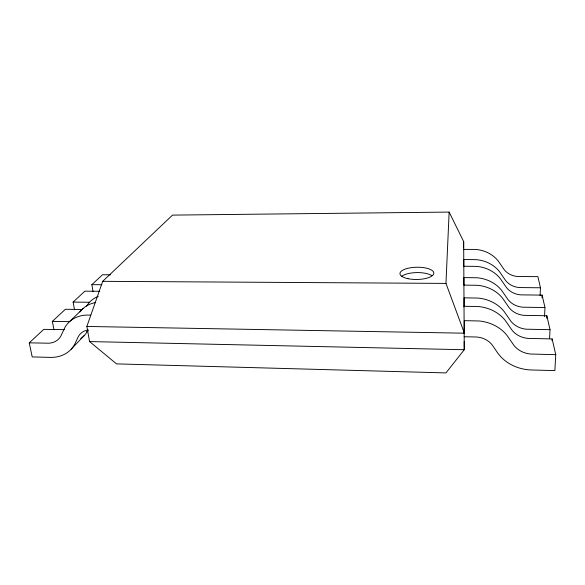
<?xml version="1.0" encoding="UTF-8"?>
<svg xmlns="http://www.w3.org/2000/svg" width="585" height="585" viewBox="0 0 585 585"><rect width="100%" height="100%" fill="white"/><g stroke="black" fill="none" stroke-linecap="round" stroke-linejoin="round"><path stroke-width="0.88" d="M463.612 247.762L463.664 241.568L449.141 212.084L172.531 215.112L102.689 281.327L86.865 326.452L89.571 341.567L116.495 363.885L445.953 372.916L464.256 349.72L463.664 241.568M463.751 266.519L463.81 259.55L476.153 259.652A32.263 29.104 -1.1 0 1 499.444 271.55L505.652 280.573A19.678 17.63 -7.9 0 0 519.334 287.557L540.452 287.783L540.087 295.549M463.898 284.902L463.956 277.604L477.009 277.765A34.076 30.442 0.3 0 1 501.616 290.336L508.175 299.812A20.811 18.479 -6.4 0 0 522.632 307.198L544.964 307.534L544.525 316.573M464.044 306.847L464.124 297.831L477.96 298.065A36.109 31.904 1.5 0 1 504.058 311.395L510.997 321.377A22.091 19.415 -5 0 0 526.324 329.201L550.032 329.677L549.571 338.591M464.197 333.179L464.307 320.653L479.035 320.975A38.405 33.499 2.8 0 1 506.807 335.154L514.186 345.698A23.532 20.438 -3.6 0 0 530.493 354.02L555.75 354.671L554.865 370.597L531.75 369.991A42.317 36.753 -3.6 0 1 497.294 352.404L492.782 345.786A20.343 17.747 2.8 0 0 475.503 336.967L464.161 336.755M86.865 326.452L464.41 333.194L445.96 283.403L449.141 212.084M542.003 297.758L542.127 295.118L520.555 294.862A20.102 17.945 -7.3 0 1 506.588 287.725L500.248 278.533A32.943 29.608 -0.6 0 0 476.475 266.38L463.868 266.263M546.719 318.342L546.843 315.746L523.999 315.359A21.287 18.83 -5.9 0 1 509.221 307.812L502.522 298.145A34.829 30.99 0.8 0 0 477.36 285.297L464.022 285.107M552.05 340.741L552.145 338.927L527.867 338.386A22.625 19.795 -4.4 0 1 512.175 330.379L505.074 320.185A36.957 32.504 2 0 0 478.362 306.547L464.19 306.277M71.18 349.201L84.394 335.388M69.586 321.604L83.033 308.544M88.13 329.962A18.223 14.91 37.5 0 0 78.024 337.201L75.319 343.022A36.636 29.491 40.6 0 1 50.215 357.391L32.197 356.916L29.25 342.847L43.765 329.355L62.836 329.64A19.678 16.022 40.9 0 0 64.291 329.487M53.995 329.794L52.35 321.377L65.381 309.268L81.863 309.494M74.529 309.838L73.11 302.087L84.862 291.162L99.742 291.293M93.081 291.747L91.86 284.661L102.521 274.753L110.507 274.789M463.729 249.371L475.678 249.444A31.246 28.329 -2 0 1 498.215 260.961L504.233 269.722A19.042 17.14 -8.8 0 0 517.469 276.493L537.9 276.654L540.452 287.783M102.689 281.327L445.96 283.403M91.86 284.661L101.878 284.734M73.11 302.087L89.308 302.277M90.682 315.088L85.629 315.118A34.405 28.153 37.5 0 0 65.081 327.147L60.686 336.36A20.373 16.402 40.6 0 1 48.913 343.212L29.25 342.847M52.35 321.377L69.33 321.662M89.571 341.567L464.256 349.72L464.197 341.508M542.127 295.118L544.964 307.534M546.843 315.746L550.032 329.677M552.145 338.927L555.75 354.671M401.522 276.486A16.885 6.208 -0.8 0 1 416.308 272.588A16.885 6.208 -0.8 0 1 431.854 275.652M79.911 312.002A33.228 27.495 37.8 0 1 95.245 302.62M88.079 330.094A35.378 28.811 41 0 1 80.759 338.583M86.638 306.152A32.526 27.1 38 0 1 98.295 296.339M87.969 330.832A34.632 28.402 41.2 0 1 86.602 331.68M408.008 278.687A16.928 6.121 -0.9 0 0 433.829 273.305A16.928 6.121 -0.9 0 0 408.886 268.069A16.928 6.121 -0.9 0 0 408.008 278.687"/></g></svg>
